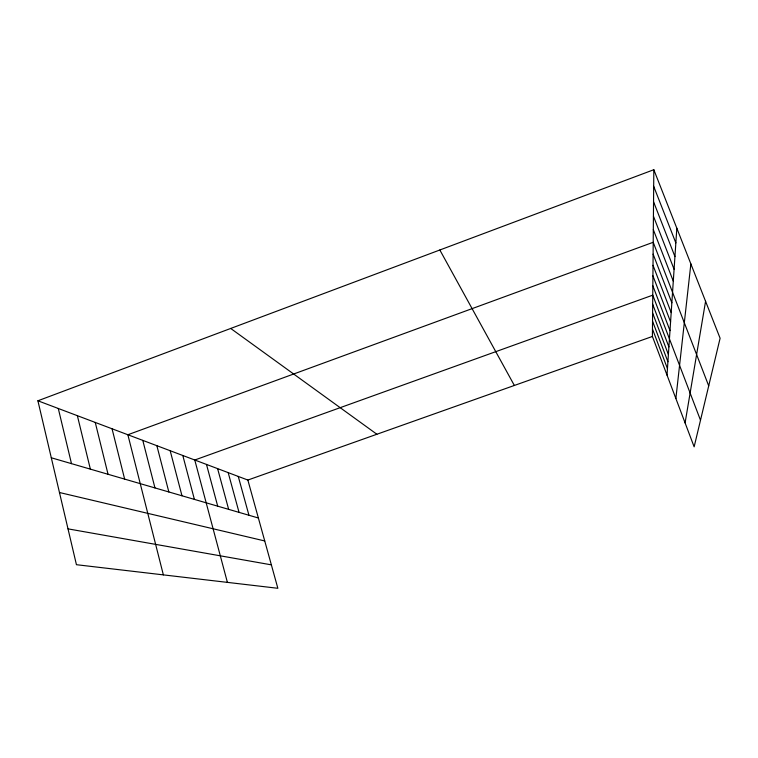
<?xml version="1.0" encoding="UTF-8"?>
<svg xmlns="http://www.w3.org/2000/svg" width="758" height="758" viewBox="0 0 758 758"><rect width="100%" height="100%" fill="white"/><g stroke="black" fill="none" stroke-linecap="round" stroke-linejoin="round"><path stroke-width="1.14" d="M653.822 169.716L720.1 338.239L694.139 446.832L652.411 336.457L653.822 169.716L37.9 400.783L76.435 564.701L277.854 588.284L247.857 480.051L37.9 400.783M667.021 375.125L676.828 228.205M675.871 398.528L690.87 263.898M685.09 422.917L705.575 301.305M247.857 480.051L652.411 336.457M68.012 528.866L271.364 564.852M59.465 492.51L264.741 540.956M51.298 457.775L258.374 517.998M230.707 328.451L376.887 434.249M439.839 249.988L514.36 385.462M653.69 186.316L675.842 242.892M653.557 201.761L674.933 256.555M653.434 216.172L674.089 269.279M653.32 229.655L673.293 281.18M708.711 385.879L653.207 242.285L127.865 434.751L163.358 574.877M653.112 254.148L671.853 302.774M653.017 265.309L671.2 312.609M652.922 275.827L670.574 321.866M652.837 285.757L669.996 330.602M700.496 420.216L652.761 295.156L194.768 460.011L227.4 582.381M652.685 304.318L668.907 346.908M652.61 312.988L668.395 354.526M652.534 321.212L667.921 361.756M652.467 329.029L667.457 368.606M238.258 476.422L248.946 515.25M228.186 472.622L239.045 512.37M217.603 468.634L228.651 509.348M206.479 464.427L217.707 506.173M182.801 455.492L194.399 499.389M170.18 450.726L181.977 495.779M156.859 445.695L168.844 491.961M142.779 440.379L154.964 487.925M112.051 428.772L124.644 479.103M95.252 422.433L108.043 474.281M77.363 415.678L90.363 469.136M58.29 408.477L71.489 463.65"/></g></svg>
